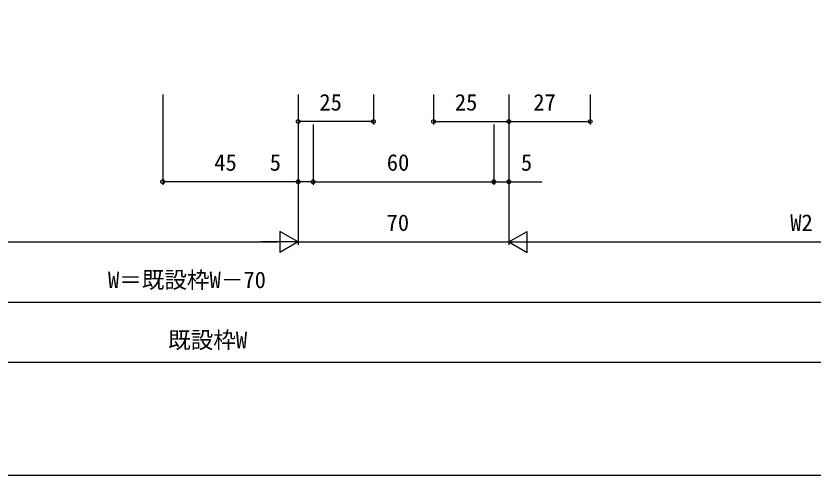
# Model space of a CAD drawing. Units: millimetres, scale not verified. Extents: x -437 to 438, y -681 to 679.
# Drawn here: x -70.5 to 194.2, y -681.2 to -528.6 of the extents above; entities that cross this region are included whole.
import ezdxf
from ezdxf.enums import TextEntityAlignment as Align

# ---------------------------------------------------------------- set-up
doc = ezdxf.new("R2010")
doc.units = ezdxf.units.MM
doc.header["$LTSCALE"] = 4
doc.layers.add('0-7_YKK_D', color=6, linetype='Continuous')
doc.layers.add('0-8_YKK_ZWAK', color=7, linetype='Continuous')
doc.styles.add('ＭＳ ゴシック', font='')
doc.styles.get('ＭＳ ゴシック').set_extended_font_data('MS Gothic')

msp = doc.modelspace()

# ---------------------------------------------------------------- linework, layer by layer
at = {"layer": '0-7_YKK_D'}
for p, q in [((-21.8, -554.7), (-21.8, -584.7)), ((23.2, -554.7), (23.2, -604.7)), ((23.2, -554.7), (23.2, -564.7)), ((23.2, -554.7), (23.2, -584.7)), ((23.2, -554.7), (23.2, -584.7)), ((23.2, -554.7), (23.2, -604.7)), ((48.2, -554.7), (48.2, -564.7)), ((68.2, -554.7), (68.2, -564.7)), ((93.2, -554.7), (93.2, -584.7)), ((93.2, -554.7), (93.2, -564.7)), ((93.2, -554.7), (93.2, -564.7)), ((93.2, -554.7), (93.2, -604.7)), ((93.2, -554.7), (93.2, -604.7)), ((120.2, -554.7), (120.2, -564.7)), ((48.2, -563.7), (23.2, -563.7)), ((68.2, -563.7), (93.2, -563.7)), ((93.2, -563.7), (120.2, -563.7)), ((28.2, -564.7), (28.2, -584.7)), ((28.2, -564.7), (28.2, -584.7)), ((88.2, -564.7), (88.2, -584.7)), ((88.2, -564.7), (88.2, -584.7)), ((23.2, -583.7), (-21.8, -583.7)), ((28.2, -583.7), (88.2, -583.7)), ((23.2, -603.7), (17.138, -600.2)), ((17.138, -600.2), (17.138, -607.2)), ((93.2, -603.7), (99.262, -600.2)), ((99.262, -607.2), (99.262, -600.2)), ((-284.8, -603.7), (16.2, -603.7)), ((23.2, -603.7), (11.076, -603.7)), ((23.2, -603.7), (17.138, -607.2)), ((23.2, -603.7), (93.2, -603.7)), ((93.2, -603.7), (99.262, -607.2)), ((93.2, -603.7), (105.324, -603.7)), ((100.2, -603.7), (286.2, -603.7)), ((-284.8, -623.7), (286.2, -623.7)), ((-326.8, -643.7), (328.2, -643.7))]:
    msp.add_line(p, q, dxfattribs=at)
for points in [[(28.2, -583.7), (23.2, -583.7), (12.303, -583.7)], [(88.2, -583.7), (93.2, -583.7), (104.097, -583.7)]]:
    msp.add_lwpolyline(points, dxfattribs=at)
for centre in [(23.2, -563.7), (48.2, -563.7), (68.2, -563.7), (93.2, -563.7), (93.2, -563.7), (120.2, -563.7), (-21.8, -583.7), (23.2, -583.7), (23.2, -583.7), (28.2, -583.7), (28.2, -583.7), (88.2, -583.7), (88.2, -583.7), (93.2, -583.7)]:
    msp.add_circle(centre, 0.637, dxfattribs=at)
at = {"layer": '0-8_YKK_ZWAK'}
msp.add_lwpolyline([(-436.8, -681.2), (438.2, -681.2), (438.2, 643.8)], dxfattribs=at)

# ---------------------------------------------------------------- texts
at = {"layer": '0-7_YKK_D', "style": 'ＭＳ ゴシック'}
for s, p in [('25', (30.245, -561.7)), ('25', (75.245, -561.7)), ('27', (101.309, -561.7)), ('45', (-4.669, -581.7)), ('5', (13.749, -581.7)), ('60', (52.639, -581.7)), ('5', (97.196, -581.7)), ('70', (52.575, -601.7)), ('W2', (186.659, -601.7)), ('W＝既設枠W－70', (-39.975, -620.72)), ('既設枠W', (-19.989, -640.72))]:
    msp.add_text(s, height=5.499, dxfattribs=at).set_placement(p, align=Align.BOTTOM_LEFT)

doc.saveas('drawing.dxf')
